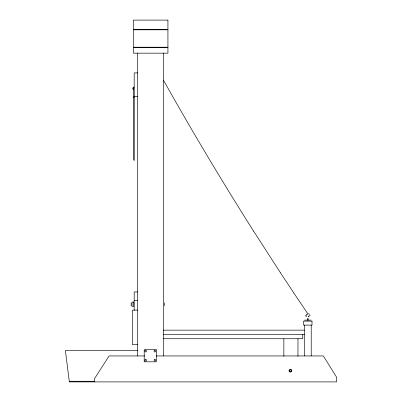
<?xml version="1.0" encoding="UTF-8"?>
<svg xmlns="http://www.w3.org/2000/svg" width="402" height="402" viewBox="0 0 402 402"><rect width="100%" height="100%" fill="white"/><g stroke="black" fill="none" stroke-linecap="round" stroke-linejoin="round"><path stroke-width="0.6" d="M310.068 315.218L310.027 315.63M306.656 314.907L306.646 315.64M309.118 315.555L309.118 314.907M307.791 314.073L307.465 314.078M306.982 314.334L307.555 314.002M293.847 293.048L307.585 313.429M280.284 272.551L293.877 293.038M163.403 80.073L165.207 83.304C193.392 133.369 222.884 182.694 253.652 231.215L253.682 231.205M133.323 29.693L167.925 29.693M133.323 29.803L167.925 29.803M133.323 47.225L167.925 47.225M133.323 47.371L167.925 47.371M137.745 72.908L134.188 72.908L134.188 160.398L133.755 159.865L133.755 87.018L134.188 87.018M133.755 87.661L132.891 87.661L132.891 89.159L133.755 89.159M132.891 88.41L133.755 88.41M134.188 96.575L137.745 96.575M133.755 97.224L134.188 97.224L133.755 96.686M137.645 291.947L134.188 291.947L134.188 310.374M134.188 300.596L137.645 300.596M137.645 310.098L132.454 310.098L132.454 344.7L137.645 344.7M304.299 320.133L311.218 320.133M163.348 330.142L304.399 330.142M163.348 334.469L304.399 334.469M163.388 338.735L302.776 338.735L302.776 334.469M137.896 350.549L65.38 350.549L69.355 381.9L336.62 381.9L336.62 377.242L323.329 355.946L156.082 355.946M144.805 355.946L109.103 355.946L94.39 378.87L94.39 381.9M69.355 381.262L94.41 381.262M280.315 272.541L253.652 231.215M306.073 316.645L305.706 315.218M308.455 316.248L308.816 317.072M311.218 325.107L311.218 355.946M308.208 318.655L308.208 320.133M307.309 318.675L307.309 320.133M304.299 325.107L304.299 355.946M297.967 338.735L297.967 356.252M283.852 338.735L283.852 356.252M164.463 302.822L164.463 305.731M163.599 53.159L163.599 355.946M137.645 53.159L137.645 355.946M131.158 302.822L131.158 305.731M306.389 314.374A1.729 1.729 0 0 1 306.666 314.012M308.334 313.565A1.729 1.729 0 0 1 309.384 314.374M306.595 316.64A2.452 2.452 0 0 1 306.465 316.429M309.349 316.103A1.523 1.523 0 0 1 309.254 316.223M308.907 316.525A1.523 1.523 0 0 1 308.635 316.66M307.711 318.233A2.03 2.03 0 0 1 307.751 318.52M145.212 350.393L144.78 351.142L145.212 351.891L146.077 351.891L146.509 351.142L146.077 350.393L145.212 350.393M145.212 359.473L144.78 360.222L145.212 360.976L146.077 360.976L146.509 360.222L146.077 359.473L145.212 359.473M154.448 350.393L154.016 351.142L154.448 351.891L155.313 351.891L155.745 351.142L155.313 350.393L154.448 350.393M154.448 359.473L154.016 360.222L154.448 360.976L155.313 360.976L155.745 360.222L155.313 359.473L154.448 359.473M167.925 20.1L133.323 20.1L133.323 53.159L167.925 53.159L167.925 20.1M133.755 302.063L132.022 302.063L132.022 306.49L133.755 306.49L133.755 302.063M312.007 321.128L303.505 321.128L303.505 325.107L312.007 325.107L312.007 321.128M156.318 349.705L144.207 349.705L144.207 361.815L156.318 361.815L156.318 349.705M289.998 371.398A0.864 0.864 0 0 0 291.299 370.649A0.864 0.864 0 0 0 289.998 369.9A0.864 0.864 0 0 0 289.998 371.398M289.435 371.644A1.407 1.407 0 0 0 291.792 371.011A1.407 1.407 0 0 0 290.068 369.287A1.407 1.407 0 0 0 289.435 371.644"/></g></svg>
